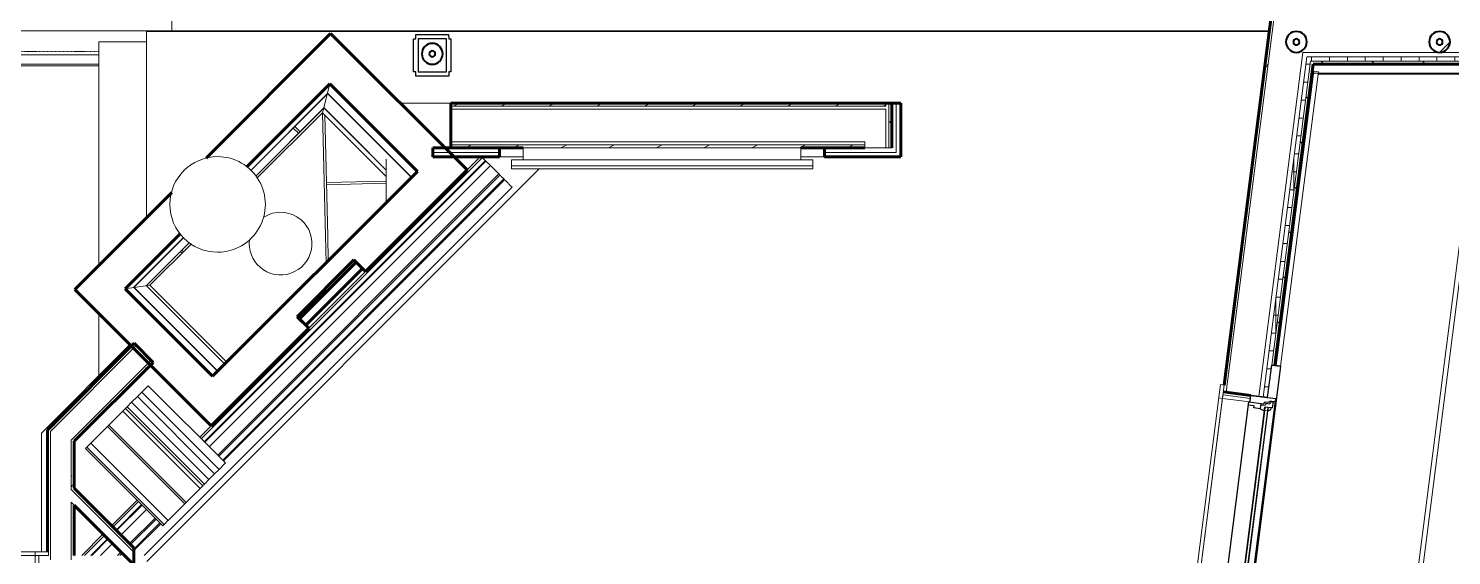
# Model space of a CAD drawing. Header units: inches. Extents: x -467 to 663, y -694 to -94.
# Drawn here: x 115.9 to 354.4, y -510.6 to -422.4 of the extents above; entities that cross this region are included whole.
import ezdxf

# ---------------------------------------------------------------- set-up
doc = ezdxf.new("R2010")
doc.units = ezdxf.units.IN
doc.header["$MEASUREMENT"] = 0
doc.linetypes.add('Hidden 1_8_', pattern=[0.1875, 0.125, -0.0625])
for name, color, linetype, lineweight in [('A-CLNG', 13, 'Continuous', 18), ('A-GENM', 13, 'Continuous', 9), ('A-GLAZ', 151, 'Continuous', 18), ('A-ROOF', 132, 'Continuous', 18), ('A-ROOF-OTLN', 132, 'Continuous', 9), ('A-WALL', 113, 'Continuous', 18), ('A-WALL-PATT', 111, 'Continuous', 60), ('I-FURN', 30, 'Continuous', 9), ('I-WALL', 2, 'Continuous', 18), ('M-HVAC-CDFF', 50, 'Continuous', 9), ('Q-CASE', 31, 'Continuous', 9), ('Q-SPCQ', 91, 'Continuous', 9), ('S-BEAM', 12, 'Continuous', 9), ('S-COLS', 52, 'Continuous', 9)]:
    doc.layers.add(name, color=color, linetype=linetype, lineweight=lineweight)
pattern_1 = [(135, (-4388.044, -3140.384), (-4.242641, -4.242641), [])]
pattern_2 = [(0, (-4388.044, -3140.384), (0, 3), []), (90, (-4388.044, -3140.384), (-3, 2e-16), [])]
pattern_3 = [(0, (-4388.044, -3140.384), (15.36, 3.84), [0.634, -10.886, 0.634, -10.886, -61.44]), (0, (-4388.044, -3140.384), (15.36, 3.84), [-23.04, 0.634, -22.406, 0.634, -10.886, -26.88]), (0, (-4388.044, -3140.384), (15.36, 3.84), [-57.6, 0.634, -7.046, 0.634, -18.566]), (120, (-4382.284, -3138.464), (-11.0055376, 11.3821502), [0.634, -10.886, 0.634, -10.886, -61.44]), (120, (-4382.284, -3138.464), (-11.0055376, 11.3821502), [-23.04, 0.634, -22.406, 0.634, -10.886, -26.88]), (120, (-4382.284, -3138.464), (-11.0055376, 11.3821502), [-57.6, 0.634, -7.046, 0.634, -18.566]), (240, (-4380.364, -3130.784), (-4.3544624, -15.2221502), [0.634, -10.886, 0.634, -10.886, -61.44]), (240, (-4380.364, -3130.784), (-4.3544624, -15.2221502), [-23.04, 0.634, -22.406, 0.634, -10.886, -26.88]), (240, (-4380.364, -3130.784), (-4.3544624, -15.2221502), [-57.6, 0.634, -7.046, 0.634, -18.566])]
pattern_4 = [(216.87, (-4384.845, -3132.387), (23.98977143, 15.99364286), [3.998, -35.986]), (206.565, (-4380.047, -3134.786), (-7.9970807, -7.9966192), [8.941, -8.941]), (198.435, (-4380.047, -3138.784), (-15.9938446, -7.9970983), [5.058, -20.23])]

# ---------------------------------------------------------------- blocks, each defined once
blk = doc.blocks.new('Walls 4 - Walls 1-420947-1st Floor')
at = {"layer": 'A-WALL'}
for p, q in [((437.62, 320.75), (441.52, 484.88)), ((437.77, 321.74), (439.89, 411.15)), ((437.28, 321.06), (437.4, 321.8)), ((437.28, 321.06), (486.41, 313.57)), ((486.52, 314.31), (437.4, 321.8)), ((437.62, 320.92), (486.4, 313.49)), ((437.74, 320.73), (437.75, 320.99))]:
    blk.add_line(p, q, dxfattribs=at)
blk = doc.blocks.new('Television-Plasma - 42_-440412-1st Floor')
at = {"layer": 'I-FURN'}
for p, q in [((25.5, 0), (-21, 0)), ((25.5, -2), (25.5, 0)), ((-23, -2), (27.5, -2)), ((-23, -3), (-23, -2)), ((-21, 0), (-21, -2)), ((27.5, -2), (27.5, -3)), ((27.5, -3), (-23, -3)), ((-23, -3), (-23, -3.5)), ((-23, -3.5), (27.5, -3.5)), ((27.5, -3.5), (27.5, -3))]:
    blk.add_line(p, q, dxfattribs=at)
blk = doc.blocks.new('HSS-Round Hollow Structural Section-Column - HSS 3_500 x 0_188-V1-1st Floor')
at = {"layer": 'S-COLS'}
h = blk.add_hatch(dxfattribs=at)
h.set_pattern_fill('FP_9', color=256, style=0, pattern_type=2)
h.set_pattern_definition([(45, (-4740.453, -2715.751), (-4.7517576, 4.7517576), []), (45, (-4740.453, -2708.551), (-4.7517576, 4.7517576), [])])
h.paths.add_polyline_path([(0, -1.75), (0.88, -1.52), (1.52, -0.87), (1.75, 0), (1.52, 0.88), (0.88, 1.52), (0, 1.75), (-0.87, 1.52), (-1.52, 0.88), (-1.75, 0), (-1.52, -0.87), (-0.87, -1.52)], flags=0)
h.paths.add_polyline_path([(0, -0.51), (-0.36, -0.36), (-0.51, 0), (-0.36, 0.36), (0, 0.51), (0.36, 0.36), (0.51, 0), (0.36, -0.36)], flags=0)
at = {"layer": 'S-COLS', "lineweight": 40}
for radius, start, end in [(1.75, 0, 180), (0.508, 0, 180), (0.508, 180, 0), (1.75, 180, 0)]:
    blk.add_arc((0, 0), radius, start, end, dxfattribs=at)
blk = doc.blocks.new('L-Angle - L8X4X9_16-1195451-1st Floor')
at = {"layer": 'S-BEAM'}
for p, q in [((-77.75, 0.88), (-137.5, 0.88)), ((-137.5, -3.12), (118.42, -3.12))]:
    blk.add_line(p, q, dxfattribs=at)
at = {"layer": 'S-BEAM', "linetype": 'Hidden 1_8_'}
blk.add_line((-137.5, 0.32), (-77.75, 0.32), dxfattribs=at)
blk = doc.blocks.new('HSS-Round Hollow Structural Section-Column - HSS 3_500 x 0_188-V9-1st Floor')
at = {"layer": 'S-COLS', "lineweight": 40}
for radius, start, end in [(1.75, 0, 180), (0.508, 0, 180), (0.508, 180, 0), (1.75, 180, 0)]:
    blk.add_arc((0, 0), radius, start, end, dxfattribs=at)
blk = doc.blocks.new('Window-Casement-Andersen-400_Series - 31-1_2_ x 71-7_8_-V12-1st Floor')
at = {"layer": 'A-GLAZ', "lineweight": 9}
for p, q in [((-16.91, 4.63), (16.91, 4.63)), ((-16.91, 4), (-16.91, 4.63)), ((16.91, 4), (-16.91, 4)), ((-15.25, 4), (15.25, 4)), ((-15.25, -0.66), (-15.25, 4)), ((-14.66, 4), (-14.66, 4.63)), ((-14.66, -0.66), (-14.66, 4)), ((14.66, 4), (14.66, 4.63)), ((14.66, -0.66), (14.66, 4)), ((15.25, 4), (15.25, -0.66)), ((16.91, 4.63), (16.91, 4)), ((-14.64, -0.66), (-15.25, -0.66)), ((-14.64, -0.5), (-14.64, -0.66)), ((14.64, -0.5), (-14.64, -0.5)), ((14.64, -0.66), (14.64, -0.5)), ((15.25, -0.66), (14.64, -0.66)), ((-13.5, -3.32), (-14.13, -3.32)), ((-13.5, -3.75), (-14.13, -3.75)), ((-13.62, -3.32), (-13.62, -3.75)), ((-13.5, -3.22), (13.5, -3.22)), ((-13.5, -3.32), (13.5, -3.32)), ((-13.5, -3.75), (13.5, -3.75)), ((-13.5, -3.85), (13.5, -3.85)), ((13.5, -3.32), (14.13, -3.32)), ((13.5, -3.75), (14.13, -3.75)), ((13.62, -3.32), (13.62, -3.75))]:
    blk.add_line(p, q, dxfattribs=at)
at = {"layer": 'A-GLAZ', "lineweight": 30}
for p, q in [((-15.75, -0.65), (-14.64, -0.65)), ((-15.75, -4.81), (-15.75, -0.65)), ((-15.75, -3.5), (-15.75, -0.65)), ((-14.64, -0.5), (-14.64, -3.03)), ((-14.64, -0.5), (14.64, -0.5)), ((-14.64, -0.65), (-14.64, -0.5)), ((-14.11, -1.43), (-14.11, -0.5)), ((-13.75, -1.43), (-14.11, -1.43)), ((-13.75, -2.5), (-13.75, -1.43)), ((13.75, -1.43), (14.11, -1.43)), ((13.75, -2.5), (13.75, -1.43)), ((14.11, -1.43), (14.11, -0.5)), ((14.64, -0.5), (14.64, -3.03)), ((14.64, -0.5), (14.64, -0.65)), ((14.64, -0.65), (15.75, -0.65)), ((15.75, -0.65), (15.75, -4.81)), ((15.75, -3.5), (15.75, -0.65)), ((-21.25, -5), (-21.25, -3.5)), ((-20.75, -3.5), (-15.75, -3.5)), ((-15.2, -3.88), (-15.26, -4.28)), ((-15.26, -4.28), (-15.26, -4.81)), ((-15.07, -3.88), (-15.2, -3.88)), ((-15.09, -4), (-15.17, -4.31)), ((-15.17, -4.31), (-15.17, -4.5)), ((-15.17, -4.5), (-14.18, -4.5)), ((-15.09, -4), (-14.78, -4)), ((-14.94, -3.03), (-15.07, -3.88)), ((-14.94, -3.03), (-14.64, -3.03)), ((-14.78, -3.32), (-14.53, -3.32)), ((-14.78, -3.32), (-14.78, -4)), ((-14.64, -2.5), (-13.75, -2.5)), ((-14.35, -2.5), (-14.53, -3.32)), ((-14.18, -4.5), (-14.13, -4.25)), ((-14.13, -4.25), (-14.13, -3.22)), ((-13.5, -3.22), (-14.13, -3.22)), ((-13.5, -3.85), (-14.13, -3.85)), ((-14.13, -4.25), (-13.77, -4.25)), ((-13.77, -4.25), (-13.5, -3.85)), ((-13.75, -2.5), (-13.5, -3.22)), ((13.75, -2.5), (13.5, -3.22)), ((13.5, -3.22), (14.13, -3.22)), ((13.77, -4.25), (13.5, -3.85)), ((13.5, -3.85), (14.13, -3.85)), ((14.64, -2.5), (13.75, -2.5)), ((14.13, -4.25), (13.77, -4.25)), ((14.13, -4.25), (14.13, -3.22)), ((14.18, -4.5), (14.13, -4.25)), ((15.17, -4.5), (14.18, -4.5)), ((14.35, -2.5), (14.53, -3.32)), ((14.78, -3.32), (14.53, -3.32)), ((14.94, -3.03), (14.64, -3.03)), ((14.78, -3.32), (14.78, -4)), ((15.09, -4), (14.78, -4)), ((14.94, -3.03), (15.07, -3.88)), ((15.07, -3.88), (15.2, -3.88)), ((15.09, -4), (15.17, -4.31)), ((15.17, -4.31), (15.17, -4.5)), ((15.2, -3.88), (15.26, -4.28)), ((15.26, -4.28), (15.26, -4.81)), ((15.75, -3.5), (21.25, -3.5)), ((21.25, -5), (21.25, -3.5)), ((21.25, -3.5), (21.25, -5)), ((-21.25, -5), (-21.25, -4.81)), ((21.25, -5), (-21.25, -5)), ((-20.75, -5), (-20.37, -5)), ((-20.37, -5), (-15.5, -5)), ((15.75, -4.81), (-15.75, -4.81)), ((-15.5, -5), (-15.5, -4.81)), ((15.5, -5), (15.5, -4.81)), ((20.37, -5), (15.5, -5)), ((20.75, -5), (20.37, -5))]:
    blk.add_line(p, q, dxfattribs=at)
blk = doc.blocks.new('Generic Models 3 - Generic Models 3-1352029-1st Floor')
at = {"layer": 'A-GENM'}
for p, q in [((483.91, 125.97), (497.16, 138.6)), ((498.2, 137.5), (497.16, 138.6)), ((484.95, 124.87), (498.21, 137.5)), ((498.95, 136.72), (498.21, 137.5)), ((500.62, 134.97), (487.37, 122.33)), ((487.65, 122.04), (500.9, 134.68)), ((500.62, 134.97), (499.88, 135.75)), ((500.9, 134.67), (500.62, 134.97)), ((501.31, 134.25), (500.9, 134.68)), ((503.81, 131.62), (503.6, 131.84)), ((507.2, 128.07), (493.95, 115.43)), ((507.42, 127.84), (494.16, 115.21)), ((507.2, 128.07), (506.57, 128.73)), ((507.42, 127.84), (507.21, 128.06)), ((483.91, 125.97), (484.95, 124.87)), ((484.95, 124.87), (485.7, 124.09)), ((486.63, 123.11), (487.37, 122.33)), ((487.37, 122.33), (487.65, 122.04)), ((487.65, 122.04), (488.06, 121.61)), ((490.35, 119.21), (490.56, 118.99)), ((493.32, 116.1), (493.95, 115.43)), ((493.96, 115.43), (494.16, 115.21))]:
    blk.add_line(p, q, dxfattribs=at)
at = {"layer": 'A-GENM', "lineweight": 30}
for p, q in [((485.7, 124.09), (498.95, 136.72)), ((498.95, 136.72), (499.88, 135.75)), ((499.88, 135.75), (486.63, 123.11)), ((488.06, 121.61), (501.31, 134.25)), ((501.31, 134.25), (503.6, 131.84)), ((503.6, 131.84), (490.35, 119.21)), ((490.56, 118.99), (503.81, 131.63)), ((503.81, 131.63), (506.56, 128.74)), ((506.56, 128.74), (493.31, 116.1)), ((486.63, 123.11), (485.7, 124.09)), ((490.35, 119.21), (488.06, 121.61)), ((493.31, 116.1), (490.56, 118.99))]:
    blk.add_line(p, q, dxfattribs=at)
blk = doc.blocks.new('Walls 7 - Walls 7-1353541-1st Floor')
at = {"layer": 'A-WALL-PATT', "lineweight": 9}
h = blk.add_hatch(dxfattribs=at)
h.set_pattern_fill('FP_15', color=256, style=0, pattern_type=2)
h.set_pattern_definition([(223.64, (486.295, 202.574), (-34.2055, -51.0717), [60, 0, 0, 0]), (223.64, (487.783, 201.014), (-34.2055, -51.0717), [60, 0, 0, 0]), (223.64, (488.775, 199.974), (-34.2055, -51.0717), [60, 0, 0, 0]), (223.64, (489.271, 199.454), (-34.2055, -51.0717), [60, 0, 0, 0]), (223.64, (490.263, 198.413), (-34.2055, -51.0717), [60, 0, 0, 0]), (223.64, (491.255, 197.373), (-34.2055, -51.0717), [60, 0, 0, 0]), (223.64, (492.495, 196.073), (-34.2055, -51.0717), [60, 0, 0, 0]), (223.64, (493.487, 195.033), (-34.2055, -51.0717), [60, 0, 0, 0]), (223.64, (486.271, 202.599), (-34.2055, -51.0717), [60, 0, 0, 0]), (223.64, (487.759, 201.039), (-34.2055, -51.0717), [60, 0, 0, 0]), (223.64, (488.751, 199.999), (-34.2055, -51.0717), [60, 0, 0, 0]), (223.64, (489.247, 199.479), (-34.2055, -51.0717), [60, 0, 0, 0]), (223.64, (490.239, 198.439), (-34.2055, -51.0717), [60, 0, 0, 0]), (223.64, (491.231, 197.398), (-34.2055, -51.0717), [60, 0, 0, 0]), (223.64, (492.471, 196.098), (-34.2055, -51.0717), [60, 0, 0, 0]), (223.64, (493.463, 195.058), (-34.2055, -51.0717), [60, 0, 0, 0]), (313.64, (453.005, 170.83), (-43.42, -41.41), [2.121, -11.232]), (313.64, (477.65, 191.35), (-43.42, -41.41), [1.403, -11.951]), (313.64, (456.93, 169.61), (-43.42, -41.41), [0.684, -12.67]), (313.64, (450.19, 162.19), (-43.42, -41.41), [1.403, -11.951]), (313.64, (473.62, 182.54), (-43.42, -41.41), [1.403, -11.951]), (313.64, (459.41, 167.01), (-43.42, -41.41), [1.762, -11.592]), (313.64, (485.98, 189.86), (-43.42, -41.41), [1.403, -11.951]), (313.64, (461.644, 164.67), (-43.42, -41.41), [0.777, -12.577]), (313.64, (453.28, 171.087), (-43.42, -41.41), [2.121, -11.232]), (313.64, (477.92, 191.61), (-43.42, -41.41), [1.403, -11.951]), (313.64, (457.204, 169.867), (-43.42, -41.41), [0.684, -12.67]), (313.64, (450.463, 162.446), (-43.42, -41.41), [1.403, -11.951]), (313.64, (473.89, 182.8), (-43.42, -41.41), [1.403, -11.951]), (313.64, (459.684, 167.267), (-43.42, -41.41), [1.762, -11.592]), (313.64, (486.25, 190.12), (-43.42, -41.41), [1.403, -11.951]), (313.64, (461.916, 164.926), (-43.42, -41.41), [0.777, -12.577])])
h.paths.add_polyline_path([(452.04, 168.83), (450.48, 170.46), (435.49, 156.16), (440.28, 154.8), (451.2, 165.21), (448.32, 165.28), (450.72, 167.56)], flags=0)
h = blk.add_hatch(dxfattribs=at)
h.set_pattern_fill('FP_13', color=256, style=0, pattern_type=2)
h.set_pattern_definition([(180, (521.04, 123.1), (-60, -144), [60, 0, 0, 0]), (180, (521.04, 99.85), (-60, -144), [60, 0, 0, 0]), (180, (521.04, 84.35), (-60, -144), [60, 0, 0, 0]), (180, (521.04, 76.6), (-60, -144), [60, 0, 0, 0]), (180, (521.04, 61.1), (-60, -144), [60, 0, 0, 0]), (180, (521.04, 45.6), (-60, -144), [60, 0, 0, 0]), (180, (521.04, 26.23), (-60, -144), [60, 0, 0, 0]), (180, (521.04, 10.73), (-60, -144), [60, 0, 0, 0]), (180, (521.04, 123.48), (-60, -144), [60, 0, 0, 0]), (180, (521.04, 100.23), (-60, -144), [60, 0, 0, 0]), (180, (521.04, 84.73), (-60, -144), [60, 0, 0, 0]), (180, (521.04, 76.98), (-60, -144), [60, 0, 0, 0]), (180, (521.04, 61.48), (-60, -144), [60, 0, 0, 0]), (180, (521.04, 45.98), (-60, -144), [60, 0, 0, 0]), (180, (521.04, 26.6), (-60, -144), [60, 0, 0, 0]), (180, (521.04, 11.1), (-60, -144), [60, 0, 0, 0]), (270, (475.045, 123.103), (-60, -4e-15), [22.875, -121.125]), (270, (507.045, 99.853), (-60, -4e-15), [15.125, -128.875]), (270, (477.045, 84.353), (-60, -4e-15), [7.375, -136.625]), (270, (467.045, 76.603), (-60, -4e-15), [15.125, -128.875]), (270, (498.045, 61.103), (-60, -4e-15), [15.125, -128.875]), (270, (477.045, 45.603), (-60, -4e-15), [19, -125]), (270, (512.045, 26.23), (-60, -4e-15), [15.125, -128.875]), (270, (477.045, 10.73), (-60, -4e-15), [8.375, -135.625]), (270, (475.42, 123.103), (-60, -4e-15), [22.875, -121.125]), (270, (507.42, 99.853), (-60, -4e-15), [15.125, -128.875]), (270, (477.42, 84.353), (-60, -4e-15), [7.375, -136.625]), (270, (467.42, 76.603), (-60, -4e-15), [15.125, -128.875]), (270, (498.42, 61.103), (-60, -4e-15), [15.125, -128.875]), (270, (477.42, 45.603), (-60, -4e-15), [19, -125]), (270, (512.42, 26.23), (-60, -4e-15), [15.125, -128.875]), (270, (477.42, 10.73), (-60, -4e-15), [8.375, -135.625])])
h.paths.add_polyline_path([(481.66, 137.77), (455.59, 165.1), (451.2, 165.21), (440.28, 154.8), (450.95, 143.61), (452.56, 144.4), (452.97, 144.5), (453.2, 145.11), (454.01, 146.26), (458.15, 150.8), (459.2, 151.68), (460.44, 152.27), (461.79, 152.51), (463.15, 152.39), (464.44, 151.93), (465.57, 151.14), (466.45, 150.1), (467.03, 148.85), (467.27, 147.51), (467.16, 146.14), (466.69, 144.85), (465.91, 143.73), (462.52, 140.01), (463.03, 138.59), (463.21, 136.67), (462.94, 134.76), (462.21, 132.97), (461.73, 132.31), (468.49, 125.21), (479.23, 135.45)], flags=0)
h = blk.add_hatch(dxfattribs=at)
h.set_pattern_fill('FP_12', color=256, style=0, pattern_type=2)
h.set_pattern_definition([(313.64, (411.025, 183.076), (47.10656, -37.9867), [60, 0, 0, 0]), (313.64, (411.945, 183.953), (47.10656, -37.9867), [60, 0, 0, 0]), (313.64, (412.559, 184.538), (47.10656, -37.9867), [60, 0, 0, 0]), (313.64, (412.866, 184.831), (47.10656, -37.9867), [60, 0, 0, 0]), (313.64, (413.479, 185.416), (47.10656, -37.9867), [60, 0, 0, 0]), (313.64, (414.092, 186), (47.10656, -37.9867), [60, 0, 0, 0]), (313.64, (414.859, 186.732), (47.10656, -37.9867), [60, 0, 0, 0]), (313.64, (415.473, 187.317), (47.10656, -37.9867), [60, 0, 0, 0]), (313.64, (411.01, 183.061), (47.10656, -37.9867), [60, 0, 0, 0]), (313.64, (411.931, 183.939), (47.10656, -37.9867), [60, 0, 0, 0]), (313.64, (412.544, 184.524), (47.10656, -37.9867), [60, 0, 0, 0]), (313.64, (412.851, 184.816), (47.10656, -37.9867), [60, 0, 0, 0]), (313.64, (413.464, 185.401), (47.10656, -37.9867), [60, 0, 0, 0]), (313.64, (414.078, 185.986), (47.10656, -37.9867), [60, 0, 0, 0]), (313.64, (414.844, 186.718), (47.10656, -37.9867), [60, 0, 0, 0]), (313.64, (415.458, 187.303), (47.10656, -37.9867), [60, 0, 0, 0]), (43.64, (442.77, 149.786), (41.41, -43.42), [1.251, -6.624]), (43.64, (421.61, 173.82), (41.41, -43.42), [0.827, -7.048]), (43.64, (442.924, 152.696), (41.41, -43.42), [0.403, -7.472]), (43.64, (450.13, 145.75), (41.41, -43.42), [0.827, -7.048]), (43.64, (429.35, 168.77), (41.41, -43.42), [0.827, -7.048]), (43.64, (444.46, 154.16), (41.41, -43.42), [1.039, -6.836]), (43.64, (421.07, 180.22), (41.407, -43.42), [0.827, -7.048]), (43.64, (445.84, 155.474), (41.41, -43.42), [0.458, -7.417]), (43.64, (442.51, 150.057), (41.41, -43.42), [1.251, -6.624]), (43.64, (421.35, 174.09), (41.41, -43.42), [0.827, -7.048]), (43.64, (442.666, 152.97), (41.41, -43.42), [0.403, -7.472]), (43.64, (449.874, 146.02), (41.41, -43.42), [0.827, -7.048]), (43.64, (429.093, 169.04), (41.41, -43.42), [0.827, -7.048]), (43.64, (444.2, 154.43), (41.41, -43.42), [1.039, -6.836]), (43.64, (420.81, 180.49), (41.407, -43.42), [0.827, -7.048]), (43.64, (445.58, 155.746), (41.41, -43.42), [0.458, -7.417])])
h.paths.add_polyline_path([(468.98, 121.04), (468.49, 125.21), (461.73, 132.31), (461.08, 131.41), (459.98, 130.48), (468.41, 121.64)], flags=0)
h.paths.add_polyline_path([(450.95, 143.61), (440.28, 154.8), (435.49, 156.16), (449.07, 141.91), (449.36, 142.3), (450.86, 143.57)], flags=0)
h = blk.add_hatch(dxfattribs=at)
h.set_pattern_fill('FP_14', color=256, style=0, pattern_type=2)
h.set_pattern_definition([(43.64, (431.128, 86.543), (36.222, 48.957), [60, 0, 0, 0]), (43.64, (429.965, 87.762), (36.222, 48.957), [60, 0, 0, 0]), (43.64, (429.19, 88.575), (36.222, 48.957), [60, 0, 0, 0]), (43.64, (428.803, 88.981), (36.222, 48.957), [60, 0, 0, 0]), (43.64, (428.028, 89.794), (36.222, 48.957), [60, 0, 0, 0]), (43.64, (427.253, 90.606), (36.222, 48.957), [60, 0, 0, 0]), (43.64, (426.284, 91.622), (36.222, 48.957), [60, 0, 0, 0]), (43.64, (425.509, 92.435), (36.222, 48.957), [60, 0, 0, 0]), (43.64, (431.146, 86.524), (36.222, 48.957), [60, 0, 0, 0]), (43.64, (429.984, 87.743), (36.222, 48.957), [60, 0, 0, 0]), (43.64, (429.209, 88.555), (36.222, 48.957), [60, 0, 0, 0]), (43.64, (428.822, 88.962), (36.222, 48.957), [60, 0, 0, 0]), (43.64, (428.047, 89.774), (36.222, 48.957), [60, 0, 0, 0]), (43.64, (427.272, 90.587), (36.222, 48.957), [60, 0, 0, 0]), (43.64, (426.303, 91.603), (36.222, 48.957), [60, 0, 0, 0]), (43.64, (425.528, 92.415), (36.222, 48.957), [60, 0, 0, 0]), (133.64, (464.417, 118.29), (43.42, 41.41), [1.657, -8.775]), (133.64, (440.097, 97.424), (43.42, 41.41), [1.096, -9.336]), (133.64, (461.033, 118.94), (43.42, 41.41), [0.534, -9.898]), (133.64, (467.88, 126.25), (43.42, 41.41), [1.096, -9.336]), (133.64, (444.67, 105.667), (43.42, 41.41), [1.096, -9.336]), (133.64, (459.095, 120.97), (43.42, 41.41), [1.376, -9.056]), (133.64, (432.8, 97.833), (43.42, 41.41), [1.096, -9.336]), (133.64, (457.35, 122.8), (43.42, 41.41), [0.607, -9.825]), (133.64, (464.146, 118.03), (43.42, 41.41), [1.657, -8.775]), (133.64, (439.825, 97.165), (43.42, 41.41), [1.096, -9.336]), (133.64, (460.76, 118.68), (43.42, 41.41), [0.534, -9.898]), (133.64, (467.61, 125.99), (43.42, 41.41), [1.096, -9.336]), (133.64, (444.4, 105.41), (43.42, 41.41), [1.096, -9.336]), (133.64, (458.824, 120.713), (43.42, 41.41), [1.376, -9.056]), (133.64, (432.526, 97.575), (43.42, 41.41), [1.096, -9.336]), (133.64, (457.08, 122.54), (43.42, 41.41), [0.607, -9.825])])
h.paths.add_polyline_path([(483.97, 135.34), (481.66, 137.77), (468.49, 125.21), (468.98, 121.04), (483.94, 135.31)], flags=0)
at = {"layer": 'A-WALL', "lineweight": 60}
for p, q in [((427.04, 156.47), (450.43, 178.78)), ((450.43, 178.78), (467.05, 161.36)), ((450.48, 170.46), (435.49, 156.16)), ((483.97, 135.34), (450.48, 170.46)), ((467.05, 161.36), (465.06, 159.47)), ((465.45, 159.84), (466.53, 160.87)), ((474.72, 150.11), (465.45, 159.84)), ((466.53, 160.87), (475.81, 151.15)), ((465.06, 159.47), (474.33, 149.74)), ((447.41, 135.11), (427.04, 156.47)), ((435.49, 156.16), (449.07, 141.91)), ((474.33, 149.74), (476.32, 151.64)), ((475.81, 151.15), (474.72, 150.11)), ((476.32, 151.64), (492.28, 134.9)), ((492.28, 134.9), (468.88, 112.59)), ((468.98, 121.04), (483.97, 135.34)), ((468.88, 112.59), (453.02, 129.22)), ((459.98, 130.48), (468.98, 121.04))]:
    blk.add_line(p, q, dxfattribs=at)
at = {"layer": 'A-WALL'}
for p, q in [((451.2, 165.21), (440.28, 154.8)), ((476.32, 151.64), (467.05, 161.36)), ((435.49, 156.16), (440.28, 154.8)), ((440.28, 154.8), (450.95, 143.61)), ((468.49, 125.21), (481.66, 137.77)), ((461.73, 132.31), (468.49, 125.21)), ((468.49, 125.21), (468.98, 121.04))]:
    blk.add_line(p, q, dxfattribs=at)
blk = doc.blocks.new('Specialty Equipment 1 - Specialty Equipment 1-1366909-1st Floor')
at = {"layer": 'Q-SPCQ'}
for start, end in [(137.64, 212.5675), (317.64, 137.64), (261.2433, 317.64)]:
    blk.add_arc((462.03, 147.26), 5.25, start, end, dxfattribs=at)
blk = doc.blocks.new('Window-Double_Hung-Andersen-400_Series-Tilt_Wash - 25-5_8_ x 88-7_8_-V26-1st Floor')
at = {"layer": 'A-GLAZ', "lineweight": 30}
for p, q in [((17.06, 4.31), (-17.06, 4.31)), ((-17.06, 4.31), (-17.06, 2.75)), ((-17.06, 2.75), (-12.81, 2.75)), ((-16.56, 4.31), (-16.19, 4.31)), ((-16.19, 4.31), (-12.56, 4.31)), ((12.81, 4.12), (-12.81, 4.12)), ((-12.81, 4.12), (-12.81, -1.75)), ((-12.56, 4.31), (-12.56, 4.12)), ((-12, 4.12), (-12, 3.31)), ((-12, 3.31), (-11.73, 3.31)), ((-11.73, 3.31), (-11.41, 2.5)), ((-11.41, 2.5), (-10.94, 2.5)), ((-10.94, 2.5), (-10.94, 2.06)), ((10.94, 2.5), (10.94, 2.06)), ((11.41, 2.5), (10.94, 2.5)), ((11.73, 3.31), (11.41, 2.5)), ((12, 3.31), (11.73, 3.31)), ((12, 4.12), (12, 3.31)), ((12.56, 4.31), (12.56, 4.12)), ((16.19, 4.31), (12.56, 4.31)), ((12.81, -1.75), (12.81, 4.12)), ((16.56, 4.31), (16.19, 4.31)), ((17.06, 4.12), (17.06, 4.31)), ((-11.22, 2.06), (-10.38, 2.06)), ((-11.22, 2.06), (-11.22, -1.25)), ((-11.22, 0.69), (-9.66, 0.69)), ((-11.22, 0.12), (-10.38, 0.12)), ((-9.66, 2.28), (-10.38, 2.28)), ((-10.38, 1.94), (-10.38, 2.28)), ((-9.5, 1.94), (-10.38, 1.94)), ((-9.66, 0.34), (-10.38, 0.34)), ((-10.38, 0), (-10.38, 0.34)), ((-9.5, 0), (-10.38, 0)), ((-10.09, 1.94), (-10.09, 1.31)), ((-9.5, 1.31), (-10.09, 1.31)), ((-10.09, 0), (-10.09, -0.63)), ((-9.66, 2.28), (-9.5, 1.94)), ((-9.66, 0.69), (-9.5, 1.31)), ((-9.66, 0.34), (-9.5, 0)), ((9.66, 2.28), (9.5, 1.94)), ((9.5, 1.94), (10.37, 1.94)), ((9.5, 1.31), (10.09, 1.31)), ((9.66, 0.69), (9.5, 1.31)), ((9.66, 0.34), (9.5, 0)), ((9.5, 0), (10.37, 0)), ((9.66, 2.28), (10.37, 2.28)), ((11.22, 0.69), (9.66, 0.69)), ((9.66, 0.34), (10.37, 0.34)), ((10.09, 1.94), (10.09, 1.31)), ((10.09, 0), (10.09, -0.63)), ((10.37, 1.94), (10.37, 2.28)), ((11.22, 2.06), (10.37, 2.06)), ((10.37, 0), (10.37, 0.34)), ((11.22, 0.12), (10.37, 0.12)), ((11.22, 2.06), (11.22, -1.25)), ((-12.81, -1.75), (12.81, -1.75)), ((-11.47, -1.47), (-11.8, -1.75)), ((-11.47, -1.47), (-11.47, -1.25)), ((-11.47, -1.25), (-9.66, -1.25)), ((-9.5, -0.63), (-10.09, -0.63)), ((-9.66, -1.25), (-9.5, -0.63)), ((9.5, -0.63), (10.09, -0.63)), ((9.66, -1.25), (9.5, -0.63)), ((11.47, -1.25), (9.66, -1.25)), ((11.47, -1.47), (11.47, -1.25)), ((11.47, -1.47), (11.8, -1.75))]:
    blk.add_line(p, q, dxfattribs=at)
at = {"layer": 'A-GLAZ', "lineweight": 9}
for p, q in [((-10.09, 1.81), (-9.5, 1.81)), ((-10.09, 1.44), (-9.5, 1.44)), ((-9.63, 1.81), (-9.63, 1.44)), ((-9.5, 1.94), (9.5, 1.94)), ((-9.5, 1.81), (9.5, 1.81)), ((-9.5, 1.44), (9.5, 1.44)), ((-9.5, 1.31), (9.5, 1.31)), ((-9.5, 0), (9.5, 0)), ((10.09, 1.81), (9.5, 1.81)), ((10.09, 1.44), (9.5, 1.44)), ((9.62, 1.81), (9.62, 1.44)), ((12.75, -1.75), (-12.75, -1.75)), ((-12.75, -1.75), (-12.75, -3.5)), ((-12.13, -1.75), (-12.13, -3.5)), ((-10.09, -0.12), (-9.5, -0.12)), ((-10.09, -0.5), (-9.5, -0.5)), ((-9.63, -0.12), (-9.63, -0.5)), ((-9.5, -0.12), (9.5, -0.12)), ((-9.5, -0.5), (9.5, -0.5)), ((-9.5, -0.63), (9.5, -0.63)), ((10.09, -0.12), (9.5, -0.12)), ((10.09, -0.5), (9.5, -0.5)), ((9.62, -0.12), (9.62, -0.5)), ((12.12, -1.75), (12.12, -3.5)), ((12.75, -3.5), (12.75, -1.75)), ((14.37, -3.5), (-14.38, -3.5)), ((-14.38, -3.5), (-14.38, -4.13)), ((-14.38, -4.13), (14.37, -4.13)), ((-12.75, -3.5), (12.75, -3.5)), ((-12.13, -3.5), (-12.13, -4.13)), ((12.12, -3.5), (12.12, -4.13)), ((14.37, -4.13), (14.37, -3.5))]:
    blk.add_line(p, q, dxfattribs=at)
blk = doc.blocks.new('Casework 52 - Casework 39-1401092-1st Floor')
at = {"layer": 'Q-CASE'}
for p, q in [((453.49, 186.24), (513.67, 123.14)), ((451.21, 184.07), (449.75, 182.68)), ((451.39, 184.24), (451.21, 184.07)), ((451.21, 184.07), (497.18, 135.86)), ((451.39, 184.24), (497.36, 136.03)), ((452.19, 185), (452.06, 184.87)), ((452.06, 184.87), (498.03, 136.67)), ((452.19, 185), (498.15, 136.79)), ((448.38, 181.37), (448.28, 181.27)), ((448.38, 181.37), (494.35, 133.16)), ((448.99, 181.95), (448.9, 181.86)), ((448.9, 181.86), (494.87, 133.66)), ((449.75, 182.68), (448.99, 181.95)), ((448.99, 181.95), (494.96, 133.74)), ((449.75, 182.68), (495.72, 134.47)), ((450.4, 178.75), (448.28, 180.99)), ((494.1, 132.93), (492.25, 134.88)), ((507.44, 125.11), (511.6, 120.74)), ((507.62, 125.28), (511.78, 120.91)), ((508.28, 125.91), (512.55, 121.44)), ((508.41, 126.03), (512.8, 121.43)), ((508.52, 117.81), (504.36, 122.17)), ((504.61, 122.4), (508.77, 118.04)), ((505.13, 122.9), (509.29, 118.54)), ((505.22, 122.99), (509.38, 118.62)), ((505.98, 123.71), (510.14, 119.35)), ((512.98, 119.29), (513.57, 118.68)), ((513.16, 119.46), (513.57, 119.03)), ((510.67, 117.09), (513.46, 114.17)), ((510.76, 117.18), (513.46, 114.34)), ((511.52, 117.9), (513.5, 115.83)), ((513.42, 112.67), (509.9, 116.36)), ((510.15, 116.59), (513.43, 113.15))]:
    blk.add_line(p, q, dxfattribs=at)
for points, knots in [([(453.49, 186.24), (452.96, 185.73), (452.84, 185.62), (452.63, 185.42), (452.19, 185)], [-0.1311224, -0.1311224, -0.1311224, -0.1311224, -0.0640099, 0, 0, 0, 0]), ([(452.06, 184.87), (452.03, 184.85), (451.73, 184.56), (451.44, 184.28), (451.39, 184.24)], [-0.06982954, -0.06982954, -0.06982954, -0.06982954, -0.03602016, 0, 0, 0, 0]), ([(448.9, 181.86), (448.89, 181.85), (448.65, 181.62), (448.43, 181.41), (448.38, 181.37)], [-0.05497532, -0.05497532, -0.05497532, -0.05497532, -0.0281259, 0, 0, 0, 0])]:
    blk.add_open_spline(points, degree=3, knots=knots, dxfattribs=at)
blk = doc.blocks.new('Casework 8 - Casework 16-1426184-1st Floor')
at = {"layer": 'Q-CASE', "lineweight": 30}
for p, q in [((388.81, 202.93), (388.94, 208.42)), ((388.94, 208.42), (389.69, 208.41)), ((389.68, 208.03), (389.57, 203.28)), ((395.18, 207.9), (389.68, 208.03)), ((389.69, 208.41), (389.7, 208.78)), ((389.7, 208.78), (395.2, 208.65)), ((395.07, 203.15), (395.18, 207.9)), ((395.2, 208.65), (395.19, 208.28)), ((395.19, 208.28), (395.94, 208.26)), ((395.94, 208.26), (395.81, 202.76)), ((389.56, 202.91), (388.81, 202.93)), ((389.55, 202.53), (389.56, 202.91)), ((389.57, 203.28), (395.07, 203.15)), ((395.06, 202.78), (395.05, 202.4)), ((395.81, 202.76), (395.06, 202.78)), ((395.05, 202.4), (389.55, 202.53))]:
    blk.add_line(p, q, dxfattribs=at)
blk = doc.blocks.new('Casework 10 - Casework 8-1429979-1st Floor')
at = {"layer": 'Q-CASE'}
for p, q in [((450.54, 190.85), (514.71, 123.56)), ((438.99, 167.87), (439.19, 176.33)), ((455.59, 165.1), (448.32, 165.28)), ((492.82, 106.44), (478.34, 121.62)), ((512.67, 105.97), (492.82, 106.44))]:
    blk.add_line(p, q, dxfattribs=at)
blk = doc.blocks.new('Air Terminals 1 - Air Terminals 1-1437513-1st Floor')
at = {"layer": 'M-HVAC-CDFF'}
for start, end in [(358.64, 178.64), (178.64, 358.64)]:
    blk.add_arc((452.32, 134.1), 8, start, end, dxfattribs=at)

msp = doc.modelspace()

# ---------------------------------------------------------------- hatches: boundary and pattern name
at = {"layer": 'A-WALL-PATT', "lineweight": 9}
h = msp.add_hatch(dxfattribs=at)
h.set_pattern_fill('FP_1', color=256, style=0, pattern_type=2)
h.set_pattern_definition(pattern_3)
h.paths.add_polyline_path([(298.47, -625.05), (298.71, -623.16), (298.22, -623.09), (297.97, -625.05)], flags=0)
h.paths.add_polyline_path([(302.72, -591.91), (303.35, -586.95), (302.86, -586.89), (302.22, -591.85), (302.37, -591.87)], flags=0)
h.paths.add_polyline_path([(307.36, -555.71), (307.99, -550.75), (307.5, -550.69), (306.86, -555.64), (307.01, -555.66)], flags=0)
h.paths.add_polyline_path([(312, -519.5), (312.64, -514.55), (312.14, -514.48), (311.5, -519.44), (311.65, -519.46)], flags=0)
h.paths.add_polyline_path([(316.64, -483.3), (324.64, -420.88), (324.14, -420.88), (316.14, -483.24), (316.29, -483.26)], flags=0)
h = msp.add_hatch(dxfattribs=at)
h.set_pattern_fill('FP_3', color=256, style=0, pattern_type=2)
h.set_pattern_definition(pattern_2)
h.paths.add_polyline_path([(304.96, -625.05), (305.53, -625.05), (305.66, -624.05), (304.91, -623.95), (304.77, -625.05)], flags=0)
h.paths.add_polyline_path([(309.66, -592.8), (310.3, -587.84), (309.55, -587.75), (308.92, -592.71), (309.6, -592.79)], flags=0)
h.paths.add_polyline_path([(314.3, -556.6), (314.94, -551.64), (314.19, -551.54), (313.56, -556.5), (314.24, -556.59)], flags=0)
h.paths.add_polyline_path([(318.94, -520.39), (319.58, -515.44), (318.83, -515.34), (318.2, -520.3), (318.88, -520.39)], flags=0)
h.paths.add_polyline_path([(323.58, -484.19), (330.8, -427.88), (330.05, -427.88), (322.84, -484.1)], flags=0)
h = msp.add_hatch(dxfattribs=at)
h.set_pattern_fill('FP_2', color=256, style=0, pattern_type=2)
h.set_pattern_definition(pattern_1)
h.paths.add_polyline_path([(324.78, -478.8), (331.24, -428.38), (330.74, -428.38), (324.28, -478.74)], flags=0)
h = msp.add_hatch(dxfattribs=at)
h.set_pattern_fill('FP_3', color=256, style=0, pattern_type=2)
h.set_pattern_definition(pattern_2)
h.paths.add_polyline_path([(497.47, -427.88), (497.47, -427.13), (488.72, -427.13), (488.72, -427.88), (494.22, -427.88)], flags=0)
h.paths.add_polyline_path([(460.35, -427.88), (460.35, -427.13), (455.35, -427.13), (455.35, -427.88)], flags=0)
h.paths.add_polyline_path([(421.47, -427.88), (426.97, -427.88), (426.97, -427.13), (330.14, -427.13), (330.05, -427.88), (411.29, -427.88)], flags=0)
h = msp.add_hatch(dxfattribs=at)
h.set_pattern_fill('FP_2', color=256, style=0, pattern_type=2)
h.set_pattern_definition(pattern_1)
h.paths.add_polyline_path([(497.97, -428.38), (497.97, -427.88), (494.22, -427.88), (494.22, -428.38)], flags=0)
h.paths.add_polyline_path([(421.47, -428.38), (421.47, -427.88), (330.8, -427.88), (330.74, -428.38), (411.29, -428.38)], flags=0)
h = msp.add_hatch(dxfattribs=at)
h.set_pattern_fill('FP_16', color=256, style=0, pattern_type=2)
h.set_pattern_definition(pattern_4)
h.paths.add_polyline_path([(186.71, -435.38), (259.6, -435.38), (259.6, -434.88), (186.71, -434.88)], flags=0)
h = msp.add_hatch(dxfattribs=at)
h.set_pattern_fill('FP_16', color=256, style=0, pattern_type=2)
h.set_pattern_definition(pattern_4)
h.paths.add_polyline_path([(260.6, -442.38), (260.6, -434.88), (260.1, -434.88), (260.1, -442.38)], flags=0)
h = msp.add_hatch(dxfattribs=at)
h.set_pattern_fill('FP_16', color=256, style=0, pattern_type=2)
h.set_pattern_definition(pattern_4)
h.paths.add_polyline_path([(187.18, -442.38), (256.1, -442.38), (256.1, -441.88), (186.71, -441.88), (186.71, -442.38)], flags=0)
h = msp.add_hatch(dxfattribs=at)
h.set_pattern_fill('FP_1', color=256, style=0, pattern_type=2)
h.set_pattern_definition(pattern_3)
h.paths.add_polyline_path([(119.61, -489.85), (134, -475.46), (133.65, -475.1), (119.61, -489.14)], flags=0)
h = msp.add_hatch(dxfattribs=at)
h.set_pattern_fill('FP_1', color=256, style=0, pattern_type=2)
h.set_pattern_definition(pattern_3)
h.paths.add_polyline_path([(123.61, -491.51), (136.83, -478.29), (136.48, -477.93), (123.61, -490.8)], flags=0)
h = msp.add_hatch(dxfattribs=at)
h.set_pattern_fill('FP_1', color=256, style=0, pattern_type=2)
h.set_pattern_definition(pattern_3)
h.paths.add_polyline_path([(119.28, -510.63), (119.61, -510.63), (119.61, -489.14), (119.11, -489.64), (119.13, -510.01), (119.28, -510.01)], flags=0)
h = msp.add_hatch(dxfattribs=at)
h.set_pattern_fill('FP_1', color=256, style=0, pattern_type=2)
h.set_pattern_definition(pattern_3)
h.paths.add_polyline_path([(123.22, -510.63), (123.61, -510.63), (123.61, -502.18), (123.11, -501.68), (123.11, -510.63), (123.15, -510.63)], flags=0)
h.paths.add_polyline_path([(123.61, -500.06), (123.61, -490.8), (123.11, -491.3), (123.11, -499.56), (123.46, -499.91)], flags=0)

# ---------------------------------------------------------------- linework, layer by layer
at = {"layer": 'A-CLNG'}
for p, q in [((139.96, -422.78), (139.96, -341.63)), ((135.72, -422.88), (323.88, -422.88)), ((135.72, -424.63), (135.72, -422.88))]:
    msp.add_line(p, q, dxfattribs=at)
at = {"layer": 'A-ROOF'}
msp.add_line((127.72, -428.63), (67.97, -428.63), dxfattribs=at)
at = {"layer": 'A-ROOF-OTLN'}
for p, q in [((356.05, -456.38), (329.82, -661.05)), ((356.71, -457.13), (330.48, -661.8))]:
    msp.add_line(p, q, dxfattribs=at)
at = {"layer": 'A-WALL', "lineweight": 60}
for p, q in [((316.29, -482.09), (324.2, -420.38)), ((331.24, -428.38), (324.78, -478.8)), ((421.47, -428.38), (331.24, -428.38)), ((186.71, -434.88), (262.1, -434.88)), ((186.71, -442.38), (186.71, -434.88)), ((260.6, -442.38), (260.6, -434.88)), ((262.1, -434.88), (262.1, -443.88)), ((183.71, -443.88), (183.71, -442.38)), ((198.85, -442.38), (183.71, -442.38)), ((194.85, -442.38), (194.85, -443.88)), ((256.1, -442.38), (245.35, -442.38)), ((249.35, -443.88), (249.35, -442.38)), ((194.85, -443.88), (183.71, -443.88)), ((262.1, -443.88), (249.35, -443.88)), ((320.76, -483.83), (316.14, -483.24))]:
    msp.add_line(p, q, dxfattribs=at)
at = {"layer": 'A-WALL'}
for p, q in [((316.64, -483.3), (324.64, -420.88)), ((127.72, -424.63), (127.72, -462.05)), ((135.72, -424.63), (127.72, -424.63)), ((135.72, -454.05), (135.72, -424.63)), ((322.1, -484), (329.48, -426.38)), ((426.97, -426.38), (329.48, -426.38)), ((67.97, -428.38), (127.72, -428.38)), ((322.84, -484.1), (330.14, -427.13)), ((324.28, -478.74), (330.8, -427.88)), ((426.97, -427.13), (330.14, -427.13)), ((421.47, -427.88), (330.8, -427.88)), ((259.6, -435.38), (186.71, -435.38)), ((259.6, -435.88), (186.71, -435.88)), ((259.6, -435.38), (259.6, -434.88)), ((259.6, -442.38), (259.6, -435.88)), ((260.1, -442.38), (260.1, -434.88)), ((261.35, -443.13), (261.35, -434.88)), ((194.85, -443.13), (183.71, -443.13)), ((256.1, -441.38), (186.71, -441.38)), ((256.1, -441.88), (186.71, -441.88)), ((261.35, -443.13), (249.35, -443.13)), ((256.1, -441.38), (256.1, -442.38)), ((260.6, -442.38), (256.1, -442.38)), ((194.85, -443.88), (198.85, -443.88)), ((245.35, -443.88), (249.35, -443.88)), ((127.72, -470.11), (127.72, -480.54)), ((119.61, -489.85), (134, -475.46)), ((123.11, -491.3), (136.48, -477.93)), ((119.61, -511.38), (119.61, -489.85)), ((123.11, -499.56), (123.11, -491.3)), ((133.6, -510.05), (123.11, -499.56)), ((123.11, -511.38), (123.11, -501.68)), ((123.11, -501.68), (123.61, -502.18))]:
    msp.add_line(p, q, dxfattribs=at)
at = {"layer": 'I-WALL', "lineweight": 60}
for p, q in [((119.11, -489.64), (133.65, -475.1)), ((133.65, -475.1), (136.83, -478.29)), ((136.83, -478.29), (123.61, -491.51)), ((119.11, -510.01), (119.11, -489.64)), ((123.61, -491.51), (123.61, -499.35)), ((123.61, -499.35), (133.6, -509.34)), ((123.61, -502.18), (123.61, -510.63)), ((133.6, -512.17), (123.61, -502.18)), ((133.6, -509.34), (133.6, -512.17))]:
    msp.add_line(p, q, dxfattribs=at)
at = {"layer": 'S-COLS', "lineweight": 40}
for radius, start, end in [(1.75, 360, 180), (1.75, 180, 0), (0.508, 360, 180), (0.508, 180, 360)]:
    msp.add_arc((183.6, -426.63), radius, start, end, dxfattribs=at)

# ---------------------------------------------------------------- block references
at = {"layer": 'A-GENM', "rotation": 271.3600000000001}
msp.add_blockref('Generic Models 3 - Generic Models 3-1352029-1st Floor', (-1.41, -1.41), dxfattribs=at)
at = {"layer": 'A-GLAZ'}
for name, p, rotation in [('Window-Casement-Andersen-400_Series - 31-1_2_ x 71-7_8_-V12-1st Floor', (318.11, -499.37), 82.6954710459336), ('Window-Double_Hung-Andersen-400_Series-Tilt_Wash - 25-5_8_ x 88-7_8_-V26-1st Floor', (104.91, -514.13), 180)]:
    msp.add_blockref(name, p, dxfattribs=dict(at, rotation=rotation))
at = {"layer": 'A-WALL', "rotation": 271.3600000000001}
for name in ['Walls 4 - Walls 1-420947-1st Floor', 'Walls 7 - Walls 7-1353541-1st Floor']:
    msp.add_blockref(name, (0, 0), dxfattribs=at)
at = {"layer": 'I-FURN'}
msp.add_blockref('Television-Plasma - 42_-440412-1st Floor', (219.85, -442.38), dxfattribs=at)
at = {"layer": 'M-HVAC-CDFF', "rotation": 271.3600000000001}
msp.add_blockref('Air Terminals 1 - Air Terminals 1-1437513-1st Floor', (2.83, -2.83), dxfattribs=at)
at = {"layer": 'Q-CASE', "rotation": 271.3600000000001}
for name, p in [('Casework 8 - Casework 16-1426184-1st Floor', (-31.25, -39.5)), ('Casework 10 - Casework 8-1429979-1st Floor', (0, 0)), ('Casework 52 - Casework 39-1401092-1st Floor', (0.03, -0.03))]:
    msp.add_blockref(name, p, dxfattribs=at)
at = {"layer": 'Q-SPCQ', "rotation": 271.3600000000001}
msp.add_blockref('Specialty Equipment 1 - Specialty Equipment 1-1366909-1st Floor', (0, 0), dxfattribs=at)
at = {"layer": 'S-BEAM', "extrusion": (0, 0, -1), "rotation": 180}
msp.add_blockref('L-Angle - L8X4X9_16-1195451-1st Floor', (-205.47, -425.9), dxfattribs=at)
at = {"layer": 'S-COLS'}
for name, p in [('HSS-Round Hollow Structural Section-Column - HSS 3_500 x 0_188-V9-1st Floor', (328.41, -424.63)), ('HSS-Round Hollow Structural Section-Column - HSS 3_500 x 0_188-V1-1st Floor', (352.41, -424.63))]:
    msp.add_blockref(name, p, dxfattribs=at)

doc.saveas('drawing.dxf')
